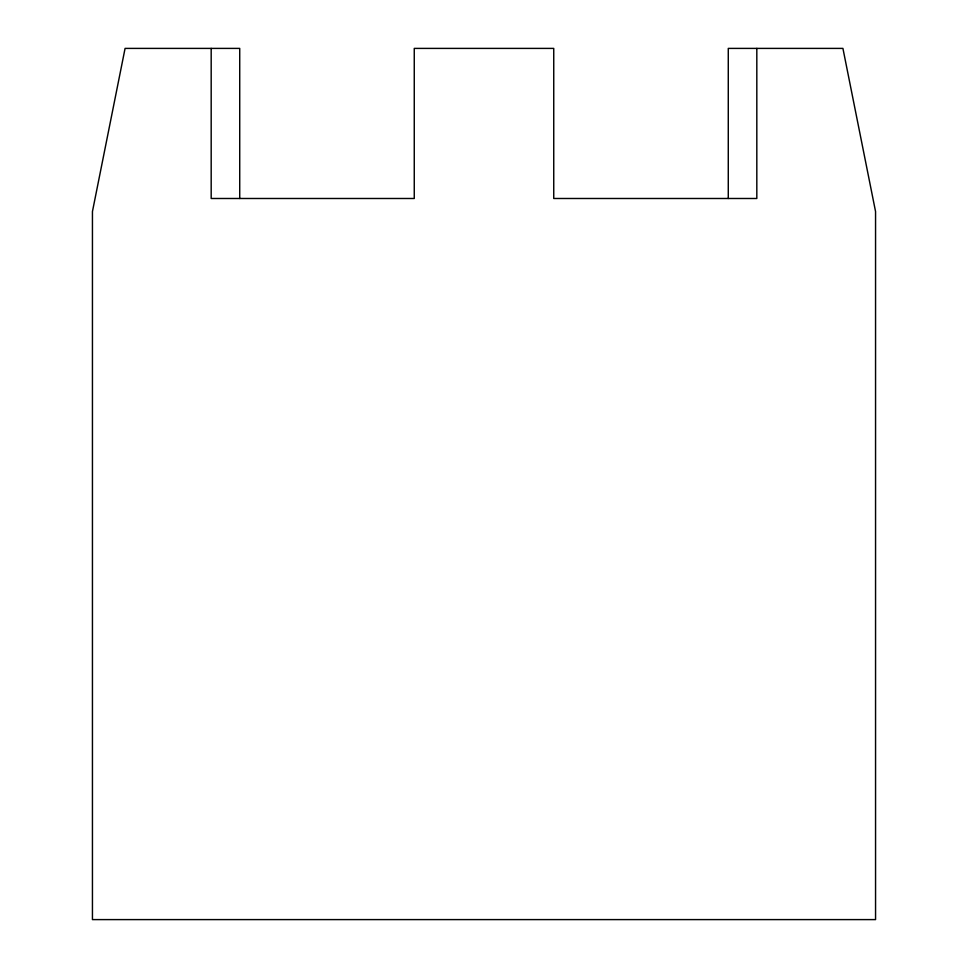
<?xml version="1.0" encoding="UTF-8"?>
<svg xmlns="http://www.w3.org/2000/svg" width="968" height="968" viewBox="0 0 968 968"><rect width="100%" height="100%" fill="white"/><g stroke="black" fill="none" stroke-linecap="round" stroke-linejoin="round"><path stroke-width="1.45" d="M756.819 48.4L756.819 198.488L553.744 198.488L553.744 48.4L414.256 48.4L414.256 198.488L211.181 198.488L211.181 48.4M728.275 198.488L728.275 48.4L842.922 48.4L875.556 211.544L875.556 919.6L92.444 919.6L92.444 211.544L125.078 48.4L239.725 48.4L239.725 198.488"/></g></svg>
